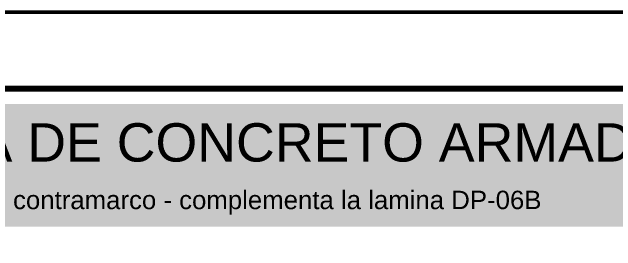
# Model space of a CAD drawing. Header units: metres. Extents: x 349122 to 349453, y 9281252 to 9281971.
# Drawn here: x 349263.742 to 349264.527, y 9281657.418 to 9281657.73 of the extents above; entities that cross this region are included whole.
import ezdxf
from ezdxf.enums import TextEntityAlignment as Align

# ---------------------------------------------------------------- set-up
doc = ezdxf.new("R2010")
doc.units = ezdxf.units.M
doc.header["$LTSCALE"] = 0.25
doc.layers.add('MARCO', color=7, linetype='CONTINUOUS', lineweight=50)
doc.layers.add('PANEL-FONDO', color=5, linetype='CONTINUOUS', lineweight=13)
doc.layers.add('TITULOS-BLANCO', color=7, linetype='CONTINUOUS', lineweight=25, true_color=0xffffff)
doc.styles.get("Standard").update_dxf_attribs({"font": 'arial.ttf'})

msp = doc.modelspace()

# ---------------------------------------------------------------- linework, layer by layer
at = {"layer": 'MARCO'}
msp.add_lwpolyline([(349262, 9281651.79), (349270.41, 9281651.79), (349270.41, 9281657.73), (349262, 9281657.73)], close=True, dxfattribs=at)
at = {"layer": 'MARCO', "const_width": 0.008}
msp.add_lwpolyline([(349262.25, 9281651.89), (349270.31, 9281651.89), (349270.31, 9281657.63), (349262.25, 9281657.63)], close=True, dxfattribs=at)
at = {"layer": 'PANEL-FONDO', "true_color": 0x1f4e79}
msp.add_solid([(349262.27, 9281657.45), (349270.29, 9281657.45), (349262.27, 9281657.61), (349270.29, 9281657.61)], dxfattribs=at)

# ---------------------------------------------------------------- texts
at = {"layer": 'TITULOS-BLANCO'}
for s, height, p in [('REGISTRO DE LIMPIEZA CON TAPA CIEGA DE CONCRETO ARMADO 0.68 x 0.68 x 0.08 - COMPONENTES', 0.05, (349262.31, 9281657.56)), ('Colector pluvial frontal - CAR Varones (CUI 2705619) - tapa en rebaje de concreto, sin marco ni contramarco - complementa la lamina DP-06B', 0.024, (349262.31, 9281657.485))]:
    msp.add_text(s, height=height, dxfattribs=at).set_placement(p, align=Align.MIDDLE_LEFT)

doc.saveas('drawing.dxf')
